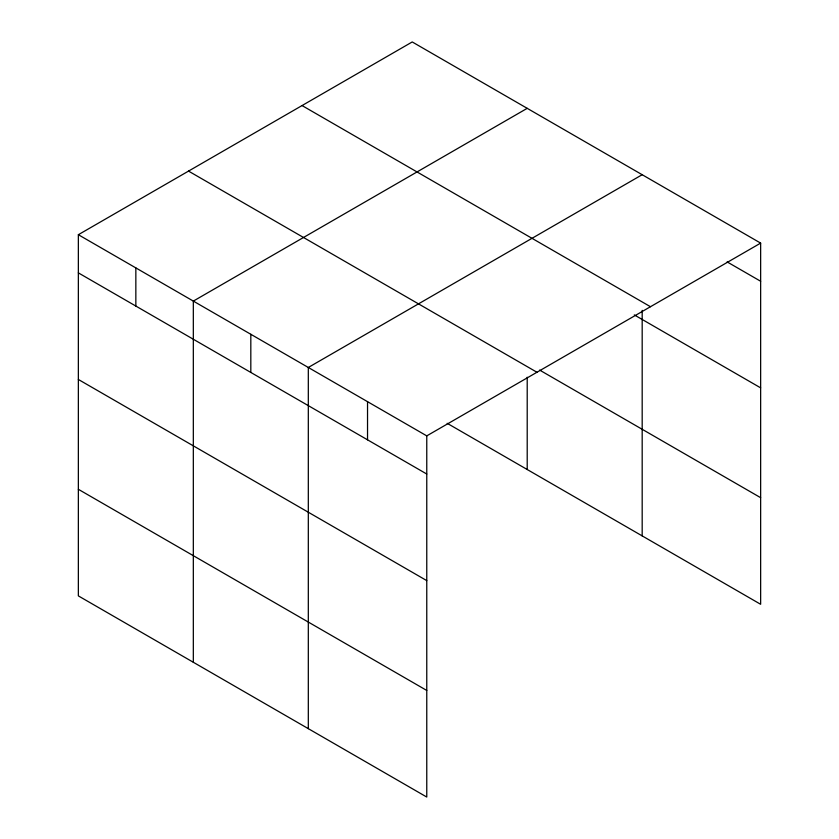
<?xml version="1.0" encoding="UTF-8"?>
<svg xmlns="http://www.w3.org/2000/svg" width="839" height="839" viewBox="0 0 839 839"><rect width="100%" height="100%" fill="white"/><g stroke="black" fill="none" stroke-linecap="round" stroke-linejoin="round"><path stroke-width="1.26" d="M426.768 580.619L426.768 435.871L78.352 234.71L78.352 595.889L426.768 797.05L426.768 580.619L78.352 379.469M642.181 310.367L642.181 535.89M447.177 423.307L760.648 604.29L760.648 243.111L412.232 41.95L78.352 234.71M527.207 108.336L193.327 301.096L193.327 662.275M642.181 174.711L308.312 367.472L308.312 728.661M426.768 435.871L760.648 243.111M727.119 261.904L760.648 281.254M302.05 105.557L650.466 306.717M634.294 314.908L760.648 387.859M539.613 370.072L760.648 497.684M188.534 171.104L536.95 372.254M78.352 272.864L426.768 474.025M78.352 489.294L426.768 690.455M527.207 377.214L527.207 469.515M367.534 401.671L367.534 439.825M250.819 334.289L250.819 372.432M135.845 267.903L135.845 306.057"/></g></svg>
